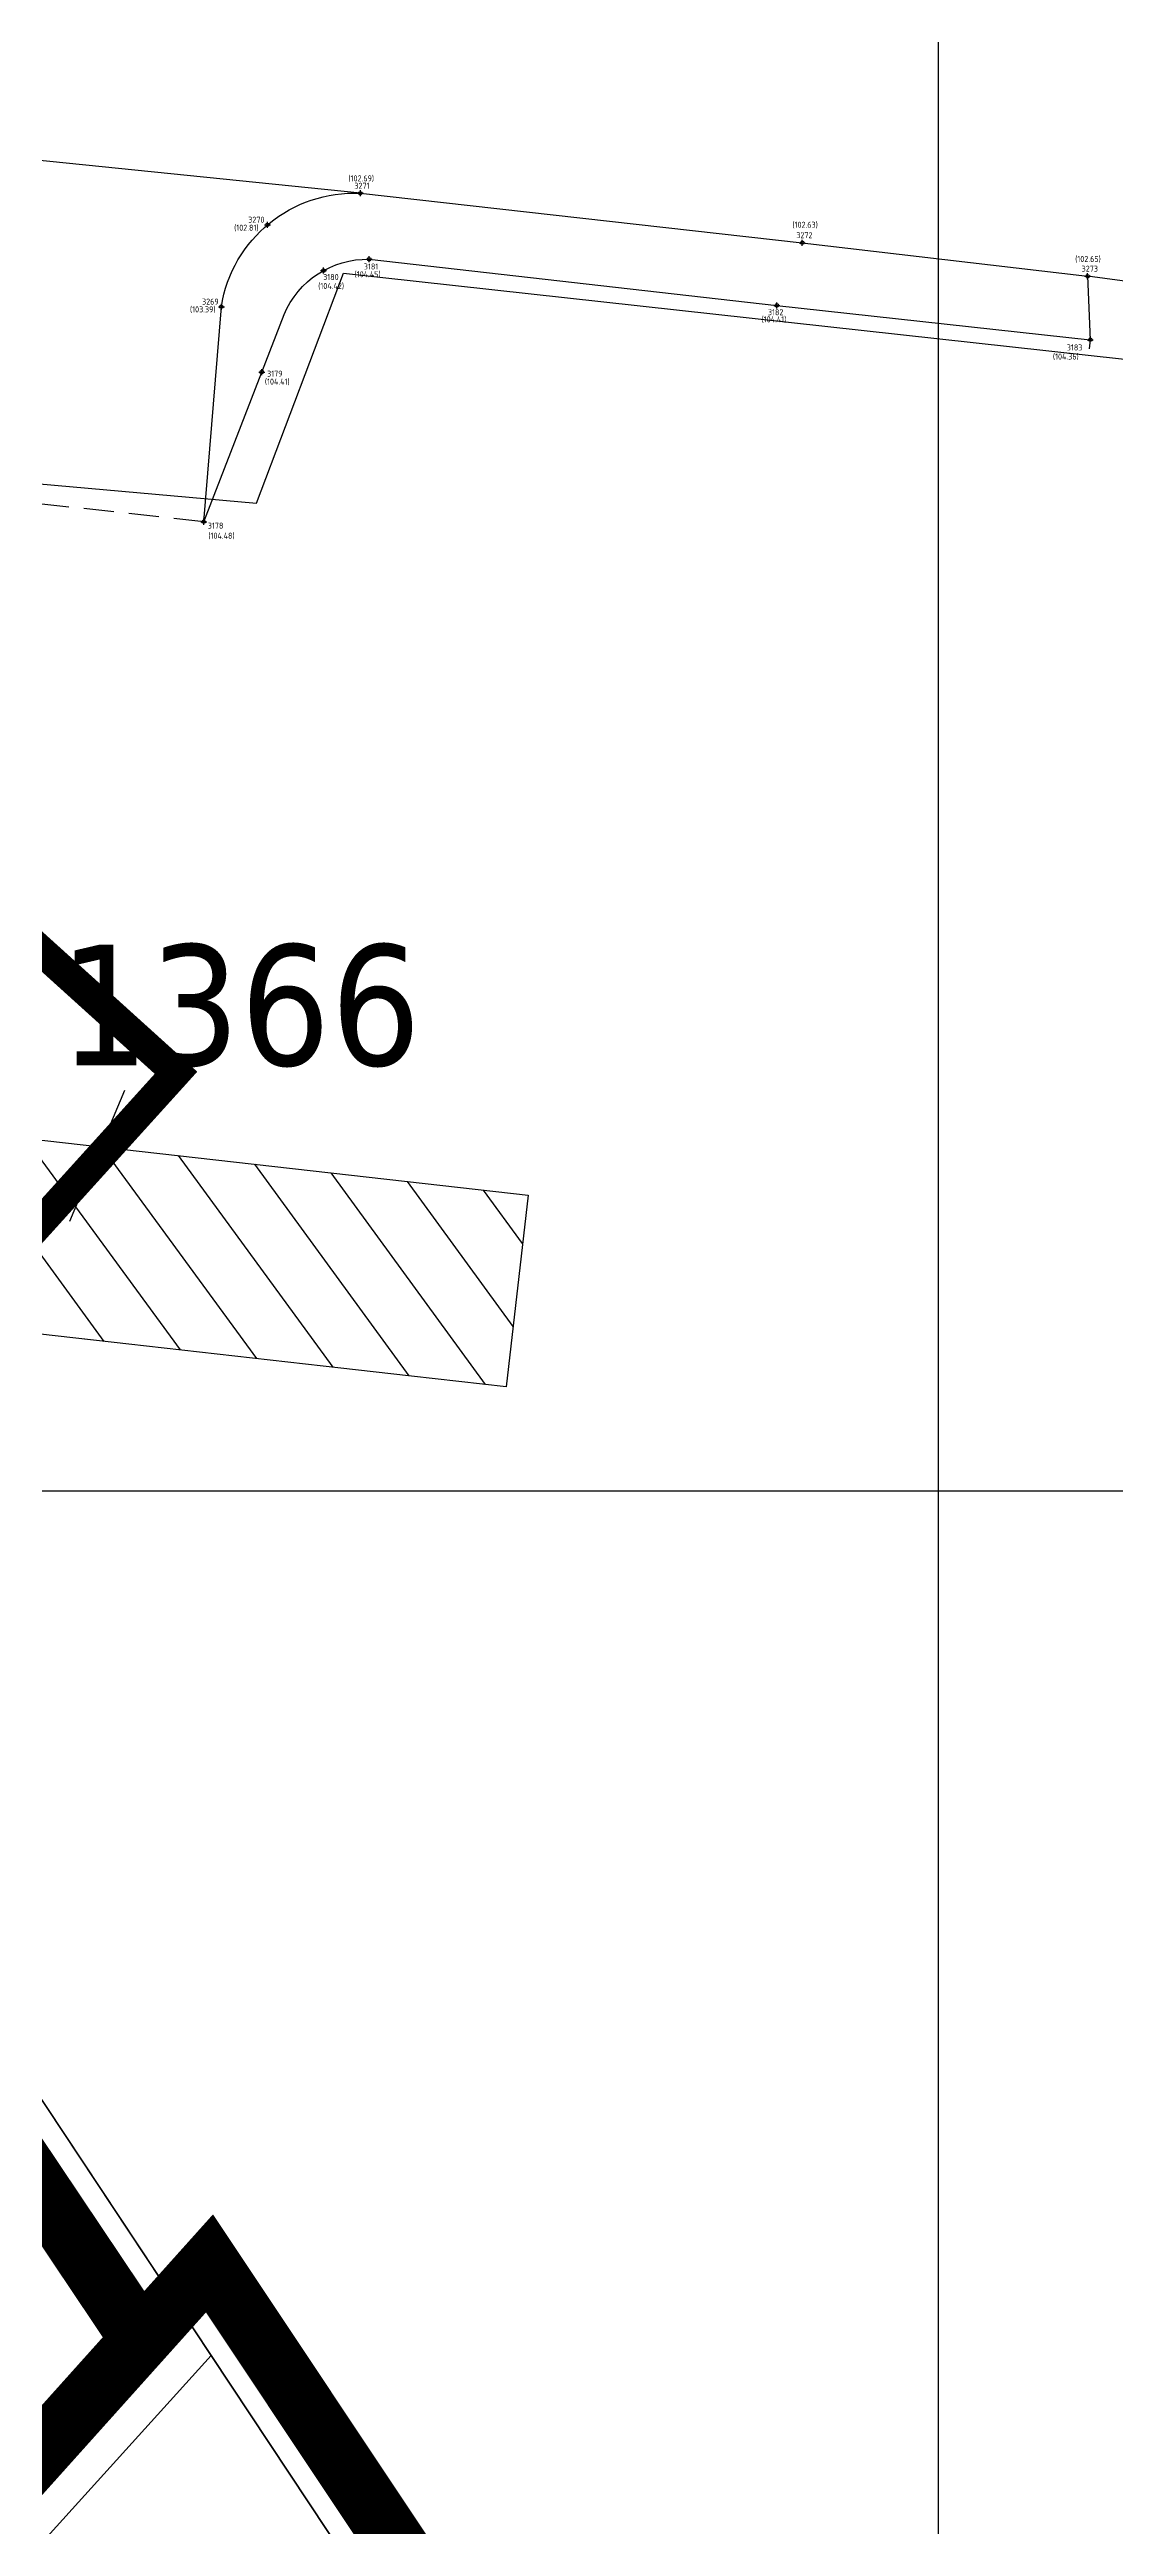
# Model space of a CAD drawing. Extents: x 9555 to 11275, y -8412 to -6382.
# Drawn here: x 10556.9 to 10592.2, y -7888.6 to -7806.4 of the extents above; entities that cross this region are included whole.
import ezdxf

# ---------------------------------------------------------------- set-up
doc = ezdxf.new("R2010")
doc.units = 0
doc.header["$MEASUREMENT"] = 0
doc.header["$XCLIPFRAME"] = 2
doc.header["$PDMODE"] = 33
doc.header["$PDSIZE"] = 0.12
doc.linetypes.add('DASHEDX2', pattern=[1.5, 1, -0.5])
doc.linetypes.add('TRATTEGGIATA', pattern=[0.75, 0.5, -0.25])
doc.layers.get('0').update_dxf_attribs({"color": 53, "lineweight": 50})
for name, color, linetype in [('02_CAT', 7, 'Continuous'), ('Fgl-Cat_Txt-DivisioneAllegati', 161, 'DASHEDX2'), ('GEI-Nome_P', 6, 'Continuous'), ('GEI-Punti', 7, 'Continuous'), ('GEI-Quote_P', 3, 'Continuous'), ('GEI-Simboli', 6, 'Continuous'), ('Immagine', 181, 'Continuous'), ('Ril-Vasca', 6, 'Continuous')]:
    doc.layers.add(name, color=color, linetype=linetype)
for name, color, linetype, lineweight in [('Fgl.957D_Estratto', 162, 'Continuous', 30), ('Fgl.957E_Estratto', 5, 'Continuous', 30), ('Fgl.958_Estratto', 190, 'Continuous', 30), ('Fr03 Fgl. 958', 160, 'Continuous', 30), ('x Area Rilievo', 1, 'Continuous', 15)]:
    doc.layers.add(name, color=color, linetype=linetype, lineweight=lineweight)
doc.styles.get("Standard").update_dxf_attribs({"font": 'isocp.shx'})
doc.styles.add('Tahoma', font='tahoma.ttf')
picture_1 = doc.add_image_def('image1.png', size_in_pixel=(3510, 4950))
picture_2 = doc.add_image_def('image2.png', size_in_pixel=(4950, 3510))
picture_3 = doc.add_image_def('image3.png', size_in_pixel=(3510, 4950))

# ---------------------------------------------------------------- blocks, each defined once
blk = doc.blocks.new('-Fgl. 957D Estratto Foglio Intero_PostFR1')
at = {"layer": 'Immagine'}
image = blk.add_image(picture_1, insert=(10047.10652658358, -8052.467191756538), size_in_units=(594.3230901945512, 838.1479477102646), rotation=0.0016211727915770014, dxfattribs=at)
image.set_boundary_path([(307.5021249750134, 335.1810387049118), (3170.119478927532, 4586.921474975607)])
image.dxf.flags = 15
blk = doc.blocks.new('-Fgl. 957E Estratto Foglio Intero_PostFR2')
at = {"layer": 'Immagine'}
image = blk.add_image(picture_2, insert=(9917.283654509196, -8422.509303729323), size_in_units=(838.1827212973916, 594.3477478290598), rotation=0.001090204153391001, dxfattribs=at)
image.set_boundary_path([(308.7555908007198, 193.6289745913382), (4680.161310497795, 3410.458243007306)])
image.dxf.flags = 15
blk = doc.blocks.new('-Fgl. 958 Estratto Foglio Intero_PostFR3')
at = {"layer": 'Immagine'}
image = blk.add_image(picture_3, insert=(9716.786041246873, -8308.17513906339), size_in_units=(1485.8142875308895, 2095.3791234409982), rotation=-0.001043539486264, dxfattribs=at)
image.set_boundary_path([(486.9858317041253, 415.0435325266662), (2987.88009123626, 4584.843253445799)])
image.dxf.flags = 15
blk = doc.blocks.new('- Fogli_Unione (Estratti_20043_SpostatoComeAll.957E_SuRIL_PostFR1-FR2-FR3 (2021-02-08)')
for name in ['-Fgl. 958 Estratto Foglio Intero_PostFR3', '-Fgl. 957D Estratto Foglio Intero_PostFR1', '-Fgl. 957E Estratto Foglio Intero_PostFR2']:
    blk.add_blockref(name, (0, 0))
blk = doc.blocks.new('2493-1_PostFRAZ')
at = {"layer": 'Fr03 Fgl. 958', "lineweight": -3}
h = blk.add_hatch(dxfattribs=at)
h.set_pattern_fill('ANSI31', color=144, scale=15, angle=261.1336611134145, style=0)
h.set_pattern_definition([(306.1336611134145, (11005.49787312456, 5170.266811364611), (1.514331737311741, 1.105633026537469), [])])
h.paths.add_polyline_path([(10572.74959201875, -7844.451386316244), (10572.03043873249, -7850.810853161101), (10547.18877136976, -7848.001660636663), (10547.90792465602, -7841.642193791804)])
at = {"layer": 'Fgl-Cat_Txt-DivisioneAllegati', "const_width": 2}
for points in [[(10572.91134420685, -7653.146985558054), (10492.34785894134, -7694.231719670094), (10459.62728548191, -7713.257951850282), (10450.28851737925, -7723.462419242983), (10434.96734342231, -7756.535230837614), (10492.70271197968, -7847.201382217946), (10523.86931551658, -7828.666211695693), (10559.90550008852, -7882.43428919164)], [(10702.68643928448, -8099.800669769827), (10705.70281274759, -8097.600732769191), (10664.99520887265, -8032.709974211492), (10624.25908193228, -7971.583816776621), (10623.50758164634, -7972.543258814452), (10605.07660989334, -7944.282253544996), (10562.18246106012, -7879.895406900586), (10525.19045118461, -7921.142648269577), (10505.71519122262, -7903.790456108687), (10497.19376614983, -7913.056206681294), (10472.27452207837, -7892.921322641285), (10440.45193363143, -7863.618965796435), (10396.21448130501, -7912.030532506243), (10395.17552284777, -7911.098241662744), (10388.23832296419, -7918.528934840028), (10387.58076450463, -7917.807534652504), (10339.97399860651, -7969.724246569564), (10333.59163430878, -7976.514229567837), (10323.13585381255, -7967.248425266429), (10242.6623353801, -7892.829359147341), (10231.64829132444, -7862.036729668423)]]:
    blk.add_lwpolyline(points, dxfattribs=at)
at = {"layer": 'Fgl.957D_Estratto'}
for points in [[(10562.24288654445, -7882.954484898628), (10523.91508266357, -7825.123282965261), (10492.97729123621, -7844.02864983664), (10436.8686949282, -7755.148285340983), (10440.02822577267, -7747.644624432681), (10447.52023338362, -7731.879156696837), (10451.89109081936, -7724.536595822608), (10455.42526585608, -7719.708280208923), (10460.55087177335, -7714.471819567769), (10465.3673225614, -7710.819585009283), (10493.0000189699, -7695.39045584407), (10558.94543207558, -7661.726184453651), (10572.58996468731, -7655.002871725294), (10334.26869687568, -7271.191968702045), (10110.60526551605, -7513.986580718385), (10171.0342675759, -7684.741549265338), (10180.59672116508, -7692.362932777543), (10223.22747420712, -7729.645648423983), (10232.61221798256, -7734.871073889092), (10198.60251769376, -7762.910695947465), (10230.94279789509, -7853.850022477744)], [(10246.97681884569, -7899.375802503634), (10263.11345907958, -7914.548041848381), (10321.69319616403, -7968.839640531327), (10333.58152356686, -7979.536974695002), (10341.57111077351, -7971.1206077814), (10387.51766006156, -7920.834280923094), (10388.26088394974, -7921.569522662111), (10395.94737554508, -7913.338631892828), (10396.94005163816, -7914.254432456965), (10406.32642703432, -7903.430140054963), (10440.25562232776, -7866.099724962163), (10476.3665, -7899.3747), (10497.15595988137, -7915.257225220093), (10506.08565019316, -7905.521059208879), (10525.67286766677, -7923.370174358974), (10562.24288654445, -7882.954484898628)]]:
    blk.add_lwpolyline(points, dxfattribs=at)
at = {"layer": 'Fgl.957E_Estratto'}
blk.add_lwpolyline([(10701.59723087798, -8098.119645045056), (10703.242632954, -8096.897973297447), (10670.76010307028, -8043.612982856872), (10623.96964949587, -7975.196771258089), (10619.42577811035, -7968.789662234498), (10603.55413181223, -7945.284772326779), (10562.24288654445, -7882.954484898628), (10525.67286766677, -7923.370174358974), (10506.08565019316, -7905.521059208879), (10497.15595988137, -7915.257225220093), (10476.3665, -7899.3747), (10440.25562232776, -7866.099724962163), (10406.32642703432, -7903.430140054963), (10396.94005163816, -7914.254432456965), (10395.94737554508, -7913.338631892828), (10388.26088394974, -7921.569522662111), (10387.51766006156, -7920.834280923094), (10341.57111077351, -7971.1206077814), (10333.58152356686, -7979.536974694998), (10321.69319616403, -7968.839640531327), (10263.11345907958, -7914.548041848381), (10246.97681884569, -7899.375802503634)], dxfattribs=at)
at = {"layer": 'Fgl.958_Estratto'}
blk.add_lwpolyline([(10572.58996468731, -7655.002871725294), (10558.94543207558, -7661.726184453651), (10493.0000189699, -7695.39045584407), (10465.3673225614, -7710.819585009283), (10460.55087177335, -7714.471819567769), (10455.42526585608, -7719.708280208923), (10451.89109081936, -7724.536595822608), (10447.52023338362, -7731.879156696837), (10440.02822577267, -7747.644624432681), (10436.8686949282, -7755.148285340983), (10492.97729123621, -7844.02864983664), (10523.9150826636, -7825.123282965309), (10562.24288654445, -7882.954484898628), (10603.55413181223, -7945.284772326779), (10619.42577811035, -7968.789662234497), (10623.96964949587, -7975.196771258089), (10645.66260913275, -8006.5326801698), (10670.76010307028, -8043.612982856872), (10703.01754331994, -8097.083766056017)], dxfattribs=at)
blk.add_lwpolyline([(10498.36438095934, -7749.3172743205), (10496.88264199482, -7766.965895097385), (10526.59571389798, -7784.730564442938), (10525.32068963946, -7806.659735162631), (10527.93429101859, -7808.670365241812), (10544.62110372837, -7810.436508009248), (10546.09042225894, -7811.888676361738), (10547.59618719626, -7820.052568737513), (10563.74381695843, -7821.491495861453), (10566.62533076928, -7813.86126725553), (10628.18709073285, -7820.640570846872), (10631.21722887118, -7818.883537293405), (10633.92121196612, -7798.691908052703), (10604.36289849083, -7780.074541152224), (10606.36369876267, -7756.809755411853), (10500.19227123906, -7747.533687877863)], close=True, dxfattribs=at)
at = {"layer": 'Fr03 Fgl. 958'}
blk.add_line((10557.54546490858, -7845.316940135805), (10559.36984699282, -7840.967477030295), dxfattribs=at)
at = {"layer": 'Fr03 Fgl. 958', "color": 140}
for points in [[(10547.90792465602, -7841.642193791804), (10569.33412999862, -7844.065152564929)], [(10568.88248478082, -7850.454870264334), (10547.18877136976, -7848.001660636663)]]:
    blk.add_lwpolyline(points, dxfattribs=at)
at = {"layer": 'Fr03 Fgl. 958'}
blk.add_lwpolyline([(10569.33412999862, -7844.065152564929), (10572.74959201875, -7844.451386316244), (10572.03043873249, -7850.810853161101), (10568.88248478082, -7850.454870264334)], dxfattribs=at)
at = {"layer": '02_CAT'}
blk.add_blockref('- Fogli_Unione (Estratti_20043_SpostatoComeAll.957E_SuRIL_PostFR1-FR2-FR3 (2021-02-08)', (2.400635534626417, 6.76379925128731), dxfattribs=at)
at = {"layer": 'Fr03 Fgl. 958', "style": 'Tahoma'}
blk.add_text('1366', height=4, dxfattribs=at).set_placement((10557.19162764399, -7840.139526984693))

msp = doc.modelspace()

# ---------------------------------------------------------------- linework, layer by layer
at = {"layer": 'GEI-Punti'}
for p in [(10567.188, -7811.2103), (10564.11, -7812.2559), (10581.8494, -7812.8496), (10565.962, -7813.7752), (10567.4826, -7813.3974), (10591.3159, -7813.9613), (10562.5763, -7814.9723), (10581.0059, -7814.9307), (10591.4031, -7816.0685), (10563.916, -7817.1413), (10561.9909, -7822.1056)]:
    msp.add_point(p, dxfattribs=at)
at = {"layer": 'GEI-Simboli'}
for p, q in [((10567.088, -7811.2103), (10567.288, -7811.2103)), ((10567.188, -7811.3103), (10567.188, -7811.1103)), ((10564.01, -7812.2559), (10564.21, -7812.2559)), ((10564.11, -7812.3559), (10564.11, -7812.1559)), ((10581.7494, -7812.8496), (10581.9494, -7812.8496)), ((10581.8494, -7812.9496), (10581.8494, -7812.7496)), ((10565.862, -7813.7752), (10566.062, -7813.7752)), ((10565.962, -7813.8752), (10565.962, -7813.6752)), ((10567.3826, -7813.3974), (10567.5826, -7813.3974)), ((10567.4826, -7813.4974), (10567.4826, -7813.2974)), ((10591.2159, -7813.9613), (10591.4159, -7813.9613)), ((10591.3159, -7814.0613), (10591.3159, -7813.8613)), ((10562.4763, -7814.9723), (10562.6763, -7814.9723)), ((10562.5763, -7815.0723), (10562.5763, -7814.8723)), ((10580.9059, -7814.9307), (10581.1059, -7814.9307)), ((10581.0059, -7815.0307), (10581.0059, -7814.8307)), ((10591.3031, -7816.0685), (10591.5031, -7816.0685)), ((10591.4031, -7816.1685), (10591.4031, -7815.9685)), ((10563.816, -7817.1413), (10564.016, -7817.1413)), ((10563.916, -7817.2413), (10563.916, -7817.0413)), ((10561.8909, -7822.1056), (10562.0909, -7822.1056)), ((10561.9909, -7822.2056), (10561.9909, -7822.0056))]:
    msp.add_line(p, q, dxfattribs=at)
at = {"layer": 'Ril-Vasca', "color": 4}
msp.add_line((10567.188, -7811.2103), (10542.584, -7808.6891), dxfattribs=at)
at = {"layer": 'Ril-Vasca', "color": 8}
msp.add_line((10593.2038, -7814.2149), (10591.3159, -7813.9613), dxfattribs=at)
at = {"layer": 'Ril-Vasca', "color": 8, "linetype": 'DASHEDX2'}
msp.add_line((10561.9909, -7822.1056), (10545.4483, -7820.3084), dxfattribs=at)
at = {"layer": 'Ril-Vasca', "color": 4}
msp.add_lwpolyline([(10561.9909, -7822.1056), (10562.5763, -7814.9723, -0.3817420572329354), (10567.188, -7811.2103), (10581.8494, -7812.8496), (10591.3159, -7813.9613), (10591.4031, -7816.0685)], format="xyb", dxfattribs=at)
at = {"layer": 'Ril-Vasca'}
msp.add_lwpolyline([(10561.9909, -7822.1056), (10563.916, -7817.1413), (10564.65475269274, -7815.236261304587, -0.3079014431732838), (10567.4826, -7813.3974), (10581.0059, -7814.9307), (10591.4031, -7816.0685), (10591.36567775212, -7816.366156808026)], format="xyb", dxfattribs=at)
at = {"layer": 'x Area Rilievo', "linetype": 'TRATTEGGIATA', "lineweight": 0, "ltscale": 10, "const_width": 1}
msp.add_lwpolyline([(10561.07149934658, -7840.39094901755), (10415.94621352923, -7709.14709076673), (10326.9597508744, -7738.791306180847), (10288.99635219976, -7748.931552523323), (10283.89479490509, -7766.399348722887), (10280.73648282939, -7779.083123725182), (10263.2485047391, -7802.295731300152), (10149.98806323699, -7927.535526623604), (10182.71201299121, -7957.129386844181), (10084.03719166614, -8066.240867096521), (10054.06449289553, -8039.135097025583), (10024.50474021594, -8071.821331745366), (10019.77499984519, -8077.051328274692), (10070.40855334693, -8122.841714705921), (10149.87789731431, -8034.967854677781), (10222.80398030987, -8100.918460359984), (10229.34239375365, -8093.52879458494), (10229.34239375365, -8093.52879458494), (10397.88770391234, -7907.156749173051), (10402.97828697195, -7911.760411158812), (10454.44046181826, -7958.30016019544)], close=True, dxfattribs=at)

# ---------------------------------------------------------------- block references
at = {"layer": '02_CAT'}
msp.add_blockref('2493-1_PostFRAZ', (0, 0), dxfattribs=at)

# ---------------------------------------------------------------- texts
at = {"layer": 'GEI-Nome_P'}
for s, p in [('3271', (10566.988, -7811.0603)), ('3270', (10563.46867133576, -7812.187339716186)), ('3272', (10581.6494, -7812.6996)), ('3180', (10565.95323483837, -7814.089414565943)), ('3181', (10567.30308838726, -7813.738920770234)), ('3273', (10591.1159, -7813.8113)), ('3269', (10561.93497133576, -7814.903739716186)), ('3182', (10580.70793850754, -7815.256295939804)), ('3183', (10590.62395070709, -7816.42494234241)), ('3179', (10564.09264411069, -7817.29411122653)), ('3178', (10562.12528155758, -7822.336622936548))]:
    msp.add_text(s, height=0.2, dxfattribs=at).set_placement(p)
at = {"layer": 'GEI-Quote_P'}
for s, p in [('(102.69)', (10566.7918841483, -7810.815307247041)), ('(102.81)', (10563.00018801681, -7812.452302225029)), ('(102.63)', (10581.52145513994, -7812.354417816153)), ('(104.45)', (10566.99575268774, -7813.995375285354)), ('(102.65)', (10590.90239646555, -7813.489898977089)), ('(104.42)', (10565.78931784968, -7814.386826872004)), ('(103.39)', (10561.53438207153, -7815.161915834596)), ('(104.41)', (10580.49802526253, -7815.491563822889)), ('(104.36)', (10590.16283094321, -7816.726761710415)), ('(104.41)', (10564.01894921642, -7817.55766735522)), ('(104.48)', (10562.14534464884, -7822.672716758781))]:
    msp.add_text(s, height=0.2, dxfattribs=at).set_placement(p)

doc.saveas('drawing.dxf')
